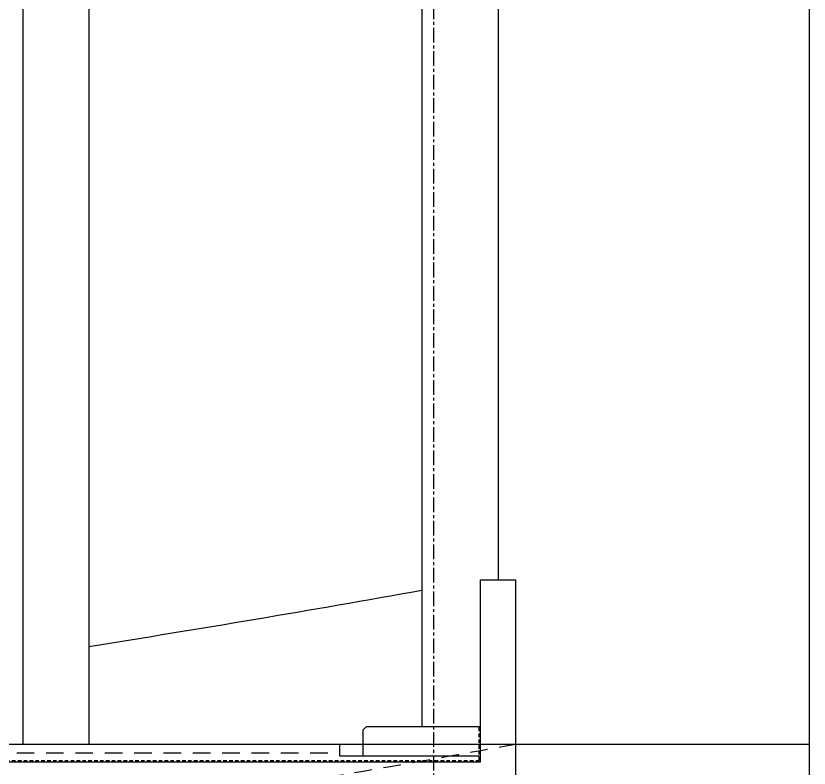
# Model space of a CAD drawing. Header units: millimetres. Extents: x 367092 to 767578, y 396038 to 811791.
# Drawn here: x 730585 to 737342, y 498820 to 505227 of the extents above; entities that cross this region are included whole.
import ezdxf

# ---------------------------------------------------------------- set-up
doc = ezdxf.new("R2010")
doc.units = ezdxf.units.MM
doc.header["$LTSCALE"] = 100
doc.header["$MEASUREMENT"] = 0
doc.linetypes.add('CENTER', pattern=[2, 1.25, -0.25, 0.25, -0.25])
doc.linetypes.add('HID', pattern=[2.5, 1.5, -1])
doc.layers.get('Defpoints').update_dxf_attribs({"color": 171, "linetype": 'CONTINUOUS'})
for name, color, linetype in [('CEN(ST)', 1, 'CENTER'), ('CON', 2, 'CONTINUOUS'), ('ELE-6', 8, 'CONTINUOUS'), ('ELE-6 (251)', 251, 'CONTINUOUS'), ('FIN', 8, 'CONTINUOUS'), ('HAT-252', 252, 'CONTINUOUS'), ('SASAC 도면번호', 6, 'CONTINUOUS'), ('wire-meshes', 1, 'CONTINUOUS')]:
    doc.layers.add(name, color=color, linetype=linetype)

# ---------------------------------------------------------------- blocks, each defined once
blk = doc.blocks.new('경사로 종단면 난간입면')
at = {"layer": 'ELE-6 (251)', "ltscale": 10000}
blk.add_arc((40131, 134786.9), 146864.5, 279.003949, 280.125315, dxfattribs=at)
at = {"layer": 'ELE-6 (251)', "linetype": 'HID'}
blk.add_arc((40431, 133386.9), 146864.5, 270.319524, 280.323526, dxfattribs=at)

msp = doc.modelspace()

# ---------------------------------------------------------------- block references
at = {"layer": 'SASAC 도면번호'}
msp.add_blockref('경사로 종단면 난간입면', (668091.8, 510124.8), dxfattribs=at)

# ---------------------------------------------------------------- next in the draw order: linework, layer by layer
at = {"layer": 'CEN(ST)'}
msp.add_line((734141.8, 514524.8), (734141.8, 443513.8), dxfattribs=at)
at = {"layer": 'CEN(ST)', "ltscale": 10000}
msp.add_line((665841.8, 499024.8), (737341.8, 499024.8), dxfattribs=at)
at = {"layer": 'CON', "ltscale": 0.1}
msp.add_lwpolyline([(720341.8, 500424.8), (720641.8, 500424.8), (720641.8, 498874.8), (734541.8, 498874.8), (734541.8, 500424.8), (734841.8, 500424.8), (734841.8, 497824.8), (734541.8, 497824.8), (734541.8, 498074.8), (734483.8, 498074.8, 0.414214), (734501.8, 498092.8), (734501.8, 498156.8, 0.414214), (734483.8, 498174.8, 0.414214), (734501.8, 498192.8), (734501.8, 498656.8, -0.414214), (734513.8, 498668.8), (734575.8, 498668.8), (734575.8, 498674.8)], format="xyb", dxfattribs=at)
at = {"layer": 'Defpoints', "ltscale": 10000}
msp.add_lwpolyline([(737341.8, 443513.8), (665841.8, 443513.8), (665841.8, 514524.8), (737341.8, 514524.8)], close=True, dxfattribs=at)
at = {"layer": 'ELE-6', "ltscale": 10000}
for p, q in [((734041.8, 509774.8), (734041.8, 499174.8)), ((734691.8, 508924.8), (734691.8, 500424.8))]:
    msp.add_line(p, q, dxfattribs=at)
at = {"layer": 'ELE-6 (251)', "ltscale": 10000}
for p, q in [((730644.6, 508974.8), (730644.6, 499024.8)), ((731207.5, 508974.8), (731207.5, 499024.8))]:
    msp.add_line(p, q, dxfattribs=at)
at = {"layer": 'FIN'}
for points in [[(733541.8, 498924.8), (733541.8, 499144.8), (733571.8, 499174.8), (734541.8, 499174.8)], [(720651.8, 498924.8), (721841.8, 498924.8), (721841.8, 499024.8), (733341.8, 499024.8), (733341.8, 498924.8), (734531.8, 498924.8)]]:
    msp.add_lwpolyline(points, dxfattribs=at)
at = {"layer": 'HAT-252', "linetype": 'HID', "ltscale": 0.2}
msp.add_lwpolyline([(720651.8, 499174.8), (720651.8, 498884.8), (734531.8, 498884.8), (734531.8, 499174.8)], dxfattribs=at)
at = {"layer": 'wire-meshes', "linetype": 'HID'}
msp.add_line((721841.8, 498949.8), (733341.8, 498949.8), dxfattribs=at)

doc.saveas('drawing.dxf')
